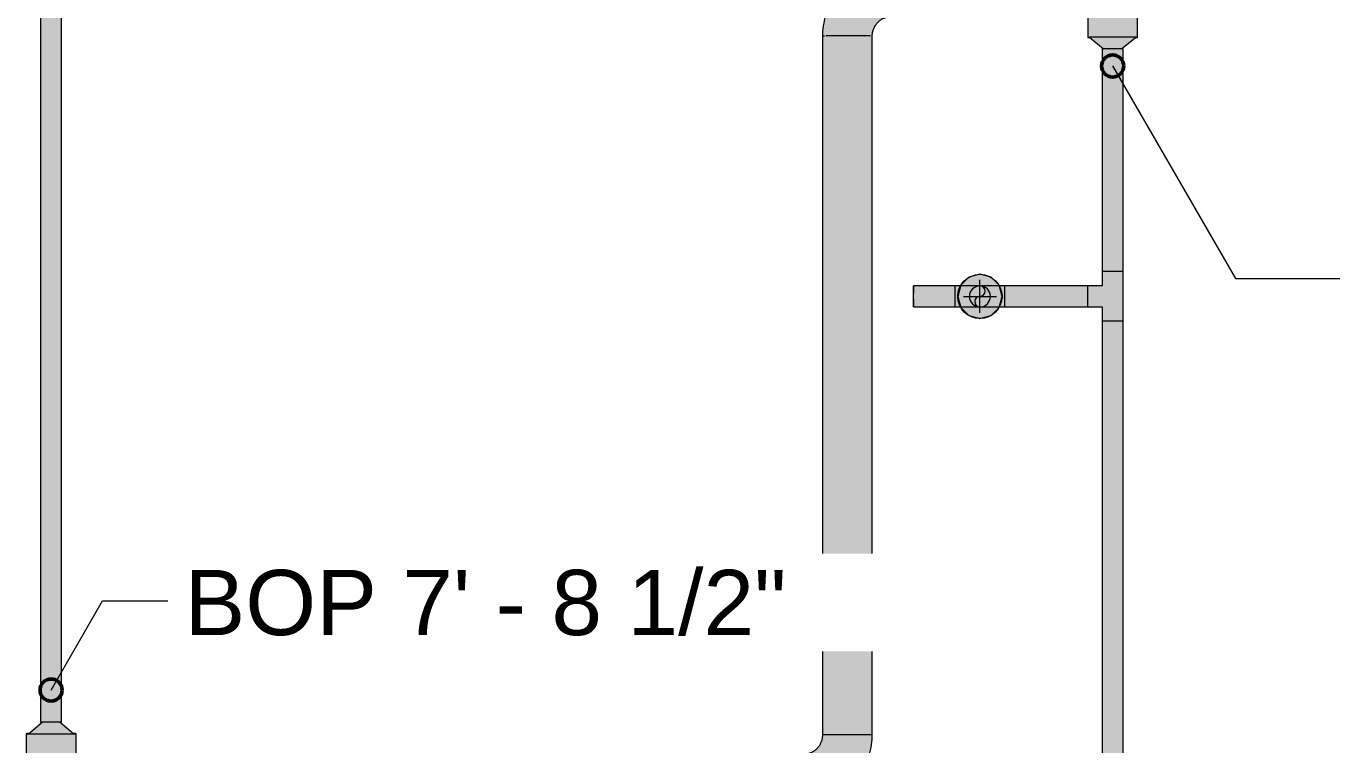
# Model space of a CAD drawing. Header units: inches. Extents: x -3385 to 41, y 7 to 1342.
# Drawn here: x -2274.2 to -2155.5, y 591.6 to 656.6 of the extents above; entities that cross this region are included whole.
import ezdxf

# ---------------------------------------------------------------- set-up
doc = ezdxf.new("R2010")
doc.units = ezdxf.units.IN
doc.header["$MEASUREMENT"] = 0
for name, color, linetype, lineweight in [('A-ANNO-NOTE', 131, 'Continuous', 9), ('G-ANNO-DIMS', 111, 'Continuous', 9), ('P-PIPE', 3, 'Continuous', 9), ('P-PIPE-CNTR', 3, 'Continuous', 9)]:
    doc.layers.add(name, color=color, linetype=linetype, lineweight=lineweight)
doc.styles.add('Arial', font='arial.ttf', dxfattribs={"height": 5.901198})

# ---------------------------------------------------------------- blocks, each defined once
blk = doc.blocks.new('Elbow - Welded - Generic - Standard-1105308-LOWER PARKING')
at = {"layer": 'P-PIPE'}
blk.add_hatch(color=256, dxfattribs=at).paths.add_polyline_path([(-2197.74, 655.73), (-2197.51, 656.61), (-2196.86, 657.26), (-2195.98, 657.49), (-2195.97, 658.39), (-2195.98, 661.99), (-2197.6, 661.78), (-2199.11, 661.15), (-2200.41, 660.16), (-2201.4, 658.86), (-2202.03, 657.35), (-2202.24, 655.73), (-2201.11, 655.73), (-2197.78, 655.73)], flags=0)
at = {"layer": 'P-PIPE', "flags": 128}
for points in [[(-2195.98, 661.99), (-2196.23, 661.99), (-2196.48, 661.97), (-2196.73, 661.95), (-2196.98, 661.91), (-2197.22, 661.87), (-2197.47, 661.81), (-2197.71, 661.75), (-2197.95, 661.67), (-2198.18, 661.59), (-2198.42, 661.5), (-2198.65, 661.4), (-2198.87, 661.28), (-2199.09, 661.16), (-2199.31, 661.04), (-2199.52, 660.9), (-2199.64, 660.81)], [(-2199.64, 660.81), (-2199.84, 660.66), (-2200.04, 660.5), (-2200.22, 660.33), (-2200.4, 660.16), (-2200.58, 659.98), (-2200.74, 659.79), (-2200.9, 659.6), (-2201.05, 659.4), (-2201.2, 659.19), (-2201.33, 658.98), (-2201.46, 658.76), (-2201.57, 658.54), (-2201.68, 658.32), (-2201.78, 658.09), (-2201.87, 657.85), (-2201.95, 657.62), (-2202.02, 657.38), (-2202.08, 657.13), (-2202.13, 656.89), (-2202.18, 656.64), (-2202.21, 656.39), (-2202.23, 656.14), (-2202.24, 655.89), (-2202.24, 655.73)], [(-2197.74, 655.73), (-2197.74, 655.8), (-2197.74, 655.87), (-2197.73, 655.94), (-2197.72, 656.01), (-2197.71, 656.08), (-2197.69, 656.15), (-2197.67, 656.22), (-2197.65, 656.28), (-2197.63, 656.35), (-2197.6, 656.41), (-2197.57, 656.48), (-2197.54, 656.54), (-2197.51, 656.6), (-2197.47, 656.67), (-2197.43, 656.72), (-2197.39, 656.78), (-2197.35, 656.84), (-2197.3, 656.89), (-2197.26, 656.94), (-2197.21, 656.99), (-2197.16, 657.04), (-2197.1, 657.09), (-2197.05, 657.13), (-2197.01, 657.16)], [(-2197.01, 657.16), (-2196.95, 657.2), (-2196.89, 657.24), (-2196.83, 657.27), (-2196.77, 657.31), (-2196.7, 657.34), (-2196.64, 657.36), (-2196.57, 657.39), (-2196.51, 657.41), (-2196.44, 657.43), (-2196.37, 657.45), (-2196.3, 657.46), (-2196.23, 657.47), (-2196.16, 657.48), (-2196.09, 657.49), (-2196.02, 657.49), (-2195.98, 657.49)]]:
    blk.add_lwpolyline(points, dxfattribs=at)
at = {"layer": 'P-PIPE'}
for centre, major_axis, ratio, start_param, end_param in [((-2195.98, 659.74), (0, 2.25), 0.00289, 6.023469, 6.283185), ((-2195.98, 659.74), (0, 2.25), 0.00289, 5.76167, 6.022055), ((-2195.98, 659.74), (0, 2.25), 0.00289, 5.49987, 5.759952), ((-2195.98, 659.74), (0, 2.25), 0.00289, 5.238071, 5.498007), ((-2195.98, 659.74), (0, 2.25), 0.00289, 4.976272, 5.236112), ((-2195.98, 659.74), (0, 2.25), 0.00289, 4.714472, 4.974236), ((-2195.98, 659.74), (0, 2.25), 0.00289, 4.452673, 4.712366), ((-2195.98, 659.74), (0, 2.25), 0.00289, 4.190874, 4.45049), ((-2195.98, 659.74), (0, 2.25), 0.00289, 3.929074, 4.188595), ((-2195.98, 659.74), (0, 2.25), 0.00289, 3.667275, 3.926651), ((-2195.98, 659.74), (0, 2.25), 0.00289, 3.405475, 3.664554), ((-2195.98, 659.74), (0, 2.25), 0.00289, 3.143676, 3.27354), ((-2199.99, 655.73), (2.25, 0), 0.002083, 3.00924, 3.138703), ((-2199.99, 655.73), (2.25, 0), 0.002083, 2.747441, 2.876904), ((-2199.99, 655.73), (2.25, 0), 0.002083, 2.356663, 2.615104), ((-2199.99, 655.73), (2.25, 0), 0.002083, 2.094664, 2.353305), ((-2199.99, 655.73), (2.25, 0), 0.002083, 1.832733, 2.091506), ((-2199.99, 655.73), (-2.25, 0), 0.002083, 4.712421, 4.971299), ((-2199.99, 655.73), (2.25, 0), 0.002083, 1.308931, 1.567907), ((-2199.99, 655.73), (2.25, 0), 0.002083, 1.047025, 1.306107), ((-2199.99, 655.73), (2.25, 0), 0.002083, 0.785093, 1.044308), ((-2199.99, 655.73), (2.25, 0), 0.002083, 0.523092, 0.782509), ((-2199.99, 655.73), (2.25, 0), 0.002083, 0.391246, 0.520709), ((-2199.99, 655.73), (2.25, 0), 0.002083, 0, 0.25891)]:
    blk.add_ellipse(centre, major_axis=major_axis, ratio=ratio, start_param=start_param, end_param=end_param, dxfattribs=at)
blk = doc.blocks.new('Elbow - Welded - Generic - Standard-1105319-LOWER PARKING')
at = {"layer": 'P-PIPE'}
blk.add_hatch(color=256, dxfattribs=at).paths.add_polyline_path([(-2204.01, 586.24), (-2202.39, 586.46), (-2200.88, 587.08), (-2199.58, 588.08), (-2198.58, 589.38), (-2197.96, 590.89), (-2197.74, 592.51), (-2198.86, 592.51), (-2202.24, 592.51), (-2202.48, 591.63), (-2203.13, 590.98), (-2204.01, 590.74), (-2204, 589.62), (-2204.01, 586.28)], flags=0)
at = {"layer": 'P-PIPE', "flags": 128}
for points in [[(-2202.24, 592.51), (-2202.24, 592.44), (-2202.25, 592.37), (-2202.26, 592.3), (-2202.27, 592.23), (-2202.28, 592.16), (-2202.29, 592.09), (-2202.31, 592.02), (-2202.33, 591.95), (-2202.36, 591.89), (-2202.38, 591.82), (-2202.41, 591.76), (-2202.44, 591.69), (-2202.48, 591.63), (-2202.51, 591.57), (-2202.55, 591.51), (-2202.59, 591.45), (-2202.64, 591.4), (-2202.68, 591.34), (-2202.73, 591.29), (-2202.76, 591.26)], [(-2199.57, 588.09), (-2199.39, 588.27), (-2199.23, 588.46), (-2199.07, 588.65), (-2198.92, 588.86), (-2198.78, 589.06), (-2198.64, 589.27), (-2198.52, 589.49), (-2198.4, 589.71), (-2198.29, 589.94), (-2198.2, 590.17), (-2198.11, 590.4), (-2198.03, 590.64), (-2197.96, 590.88), (-2197.9, 591.13), (-2197.85, 591.37), (-2197.81, 591.62), (-2197.78, 591.87), (-2197.76, 592.12), (-2197.74, 592.37), (-2197.74, 592.51)], [(-2202.76, 591.26), (-2202.81, 591.21), (-2202.86, 591.17), (-2202.91, 591.12), (-2202.97, 591.08), (-2203.03, 591.04), (-2203.09, 591), (-2203.15, 590.97), (-2203.21, 590.93), (-2203.28, 590.9), (-2203.34, 590.87), (-2203.41, 590.85), (-2203.47, 590.83), (-2203.54, 590.81), (-2203.61, 590.79), (-2203.68, 590.77), (-2203.75, 590.76), (-2203.82, 590.75), (-2203.89, 590.75), (-2203.96, 590.74), (-2204.01, 590.74)], [(-2204.01, 586.24), (-2203.76, 586.25), (-2203.51, 586.26), (-2203.26, 586.29), (-2203.01, 586.32), (-2202.76, 586.37), (-2202.52, 586.42), (-2202.28, 586.49), (-2202.04, 586.56), (-2201.8, 586.64), (-2201.57, 586.74), (-2201.34, 586.84), (-2201.12, 586.95), (-2200.9, 587.07), (-2200.68, 587.2), (-2200.47, 587.34), (-2200.27, 587.48), (-2200.07, 587.64), (-2199.88, 587.8), (-2199.69, 587.97), (-2199.57, 588.09)]]:
    blk.add_lwpolyline(points, dxfattribs=at)
at = {"layer": 'P-PIPE'}
for centre, major_axis, ratio, start_param, end_param in [((-2199.99, 592.51), (-2.25, 0), 0.002095, 6.151238, 6.281102), ((-2199.99, 592.51), (2.25, 0), 0.002095, 2.618632, 2.87771), ((-2199.99, 592.51), (2.25, 0), 0.002095, 2.356534, 2.615911), ((-2199.99, 592.51), (2.25, 0), 0.002095, 2.09459, 2.354111), ((-2199.99, 592.51), (2.25, 0), 0.002095, 1.832695, 2.092312), ((-2199.99, 592.51), (2.25, 0), 0.002095, 1.57082, 1.830512), ((-2199.99, 592.51), (-2.25, 0), 0.002095, 4.450542, 4.710306), ((-2199.99, 592.51), (2.25, 0), 0.002095, 1.047073, 1.306914), ((-2199.99, 592.51), (2.25, 0), 0.002095, 0.785178, 1.045114), ((-2199.99, 592.51), (2.25, 0), 0.002095, 0.523233, 0.783315), ((-2199.99, 592.51), (2.25, 0), 0.002095, 0.261131, 0.521515), ((-2199.99, 592.51), (2.25, 0), 0.002095, 0, 0.259716), ((-2204.01, 588.49), (0, 2.25), 0.002083, 6.023481, 6.283185), ((-2204.01, 588.49), (0, 2.25), 0.002083, 5.761682, 6.022058), ((-2204.01, 588.49), (0, 2.25), 0.002083, 5.499882, 5.759954), ((-2204.01, 588.49), (0, 2.25), 0.002083, 5.238083, 5.498009), ((-2204.01, 588.49), (0, 2.25), 0.002083, 4.976284, 5.236113), ((-2204.01, 588.49), (0, 2.25), 0.002083, 4.714484, 4.974236), ((-2204.01, 588.49), (0, 2.25), 0.002083, 4.452685, 4.712365), ((-2204.01, 588.49), (0, 2.25), 0.002083, 3.929086, 4.188594), ((-2204.01, 588.49), (0, 2.25), 0.002083, 3.667287, 3.926649), ((-2204.01, 588.49), (0, 2.25), 0.002083, 4.190885, 4.450489), ((-2204.01, 588.49), (0, 2.25), 0.002083, 3.405487, 3.66455), ((-2204.01, 588.49), (0, 2.25), 0.002083, 3.143688, 3.273546)]:
    blk.add_ellipse(centre, major_axis=major_axis, ratio=ratio, start_param=start_param, end_param=end_param, dxfattribs=at)

msp = doc.modelspace()

# ---------------------------------------------------------------- hatches: boundary and pattern name
at = {"layer": 'A-ANNO-NOTE'}
h = msp.add_hatch(color=256, dxfattribs=at)
edge = h.paths.add_edge_path(flags=0)
edge.add_arc((-2188, 632.18), 2, 0, 360)
msp.add_hatch(color=256, dxfattribs=at).paths.add_polyline_path([(-2188, 630.18), (-2187, 630.448), (-2186.268, 631.18), (-2186, 632.18), (-2186.268, 633.18), (-2187, 633.912), (-2188, 634.18), (-2189, 633.912), (-2189.732, 633.18), (-2190, 632.18), (-2189.732, 631.18), (-2189, 630.448)], flags=0)
at = {"layer": 'P-PIPE'}
for points in [[(-2272, 593.658), (-2272.004, 675.193), (-2272.95, 675.193), (-2272.95, 593.658), (-2272.246, 593.658)], [(-2272, 593.658), (-2271.05, 593.658), (-2271.05, 675.193), (-2272, 675.193), (-2272, 603.96)], [(-2173.749, 655.609), (-2173.749, 657.493), (-2174.077, 657.828), (-2175.993, 659.752), (-2178.249, 657.493), (-2178.249, 655.609), (-2177.586, 655.616), (-2174.048, 655.614), (-2173.789, 655.61)], [(-2202.243, 592.509), (-2201.114, 592.513), (-2199.993, 592.514), (-2199.993, 655.732), (-2202.243, 655.727), (-2202.243, 592.51)], [(-2197.743, 592.509), (-2197.743, 655.727), (-2198.868, 655.731), (-2199.993, 655.732), (-2199.993, 592.514), (-2197.781, 592.51)], [(-2178.058, 655.606), (-2178.062, 655.609), (-2176.867, 655.617), (-2173.937, 655.609), (-2173.937, 655.606), (-2174.21, 655.614), (-2176.572, 655.618), (-2178.062, 655.606)], [(-2175.185, 654.58), (-2173.937, 655.609), (-2175.122, 655.617), (-2178.062, 655.609), (-2176.812, 654.58), (-2175.186, 654.58)], [(-2176.949, 634.424), (-2176.471, 634.428), (-2175.999, 634.428), (-2175.999, 654.582), (-2176.949, 654.578), (-2176.949, 634.425)], [(-2190.24, 632.18), (-2190.244, 633.13), (-2193.999, 633.13), (-2193.996, 632.655), (-2193.995, 632.18), (-2192.202, 632.18)], [(-2193.999, 631.23), (-2190.244, 631.23), (-2190.24, 631.707), (-2190.24, 632.18), (-2193.995, 632.18), (-2193.998, 631.263)], [(-2188, 631.23), (-2187.754, 631.262), (-2187.525, 631.357), (-2187.328, 631.508), (-2187.177, 631.705), (-2187.082, 631.934), (-2187.05, 632.18), (-2187.082, 632.426), (-2187.177, 632.655), (-2187.328, 632.852), (-2187.525, 633.003), (-2187.754, 633.097), (-2188, 633.13), (-2188.246, 633.097), (-2188.475, 633.003), (-2188.672, 632.852), (-2188.823, 632.655), (-2188.918, 632.426), (-2188.95, 632.18), (-2188.918, 631.934), (-2188.823, 631.705), (-2188.672, 631.508), (-2188.475, 631.357), (-2188.246, 631.262)], [(-2185.751, 632.18), (-2178.24, 632.184), (-2178.244, 633.13), (-2185.755, 633.13), (-2185.752, 632.655), (-2185.752, 632.426)], [(-2185.754, 631.23), (-2178.244, 631.231), (-2178.24, 631.712), (-2178.24, 632.18), (-2185.751, 632.18), (-2185.755, 631.23)], [(-2194, 631.263), (-2193.998, 631.263), (-2194.001, 631.358)], [(-2176.949, 493.988), (-2176.471, 493.991), (-2175.999, 493.996), (-2175.999, 629.94), (-2176.949, 629.936), (-2176.949, 493.989)], [(-2175.049, 493.988), (-2175.049, 629.936), (-2175.524, 629.94), (-2175.999, 629.94), (-2175.999, 493.992), (-2175.08, 493.989)], [(-2272.455, 592.618), (-2269.937, 592.627), (-2271.188, 593.658), (-2272.693, 593.657), (-2272.822, 593.65), (-2274.062, 592.627), (-2272.868, 592.619), (-2272.577, 592.619)], [(-2271.995, 588.484), (-2269.75, 590.743), (-2269.75, 592.627), (-2270.295, 592.621), (-2273.121, 592.619), (-2274.25, 592.627), (-2274.25, 590.743), (-2273.178, 589.667), (-2272.298, 588.787)]]:
    msp.add_hatch(color=256, dxfattribs=at).paths.add_polyline_path(points, flags=0)
h = msp.add_hatch(color=256, dxfattribs=at)
h.paths.add_polyline_path([(-2175.049, 634.424), (-2175.049, 654.578), (-2175.524, 654.581), (-2175.999, 654.582), (-2175.999, 634.428), (-2175.08, 634.425)], flags=0)
h.paths.add_polyline_path([(-2175.177, 634.427), (-2175.177, 634.428), (-2175.177, 645.196)], flags=0)
h = msp.add_hatch(color=256, dxfattribs=at)
h.paths.add_polyline_path([(-2176.915, 634.425), (-2176.95, 634.424), (-2176.95, 633.131), (-2176.915, 633.1)], flags=0)
h.paths.add_polyline_path([(-2176.917, 629.938), (-2176.917, 629.938), (-2176.916, 629.938)], flags=0)
h.paths.add_polyline_path([(-2175.049, 629.936), (-2175.049, 634.424), (-2175.521, 634.428), (-2176.915, 634.425), (-2176.915, 633.098), (-2175.996, 632.184), (-2176.95, 631.23), (-2176.95, 629.936), (-2176.471, 629.94), (-2175.08, 629.937)], flags=0)
h = msp.add_hatch(color=256, dxfattribs=at)
h.paths.add_polyline_path([(-2188.95, 632.18), (-2188.916, 632.434), (-2188.822, 632.657), (-2188.672, 632.853), (-2188.433, 633.021), (-2188.361, 633.06), (-2188.182, 633.113), (-2188.01, 633.131), (-2190.244, 633.131), (-2190.24, 632.655), (-2190.24, 632.18), (-2189.019, 632.18)], flags=0)
h.paths.add_polyline_path([(-2186.939, 632.18), (-2185.751, 632.18), (-2185.755, 633.131), (-2187.986, 633.13), (-2187.75, 633.097), (-2187.466, 632.967), (-2187.309, 632.834), (-2187.17, 632.641), (-2187.081, 632.426), (-2187.049, 632.18)], flags=0)
h = msp.add_hatch(color=256, dxfattribs=at)
h.paths.add_polyline_path([(-2188, 631.23), (-2188.246, 631.262), (-2188.532, 631.393), (-2188.689, 631.526), (-2188.837, 631.738), (-2188.918, 631.934), (-2188.95, 632.18), (-2190.24, 632.18), (-2190.244, 631.23), (-2188, 631.23)], flags=0)
h.paths.add_polyline_path([(-2187.753, 631.23), (-2185.755, 631.23), (-2185.752, 631.705), (-2185.751, 632.18), (-2187.05, 632.171), (-2187.083, 631.927), (-2187.176, 631.704), (-2187.328, 631.507), (-2187.566, 631.34), (-2187.638, 631.301), (-2187.817, 631.247), (-2187.998, 631.23)], flags=0)
h = msp.add_hatch(color=256, dxfattribs=at)
h.paths.add_polyline_path([(-2188, 631.23), (-2187.752, 631.262), (-2187.523, 631.358), (-2187.326, 631.51), (-2187.175, 631.708), (-2187.081, 631.937), (-2187.05, 632.19), (-2187.082, 632.429), (-2187.179, 632.66), (-2187.33, 632.855), (-2187.529, 633.006), (-2187.757, 633.099), (-2188.009, 633.13), (-2188.249, 633.097), (-2188.478, 633.001), (-2188.673, 632.851), (-2188.824, 632.653), (-2188.918, 632.424), (-2188.95, 632.178), (-2188.918, 631.933), (-2188.823, 631.704), (-2188.672, 631.508), (-2188.475, 631.357), (-2188.245, 631.262), (-2188, 631.23)], flags=0)
h.paths.add_polyline_path([(-2188, 631.23), (-2188.246, 631.262), (-2188.475, 631.357), (-2188.672, 631.508), (-2188.823, 631.706), (-2188.918, 631.934), (-2188.95, 632.183), (-2188.918, 632.426), (-2188.819, 632.659), (-2188.672, 632.852), (-2188.475, 633.003), (-2188.236, 633.099), (-2188, 633.13), (-2187.744, 633.093), (-2187.525, 633.003), (-2187.325, 632.847), (-2187.173, 632.645), (-2187.082, 632.426), (-2187.051, 632.176), (-2187.085, 631.927), (-2187.177, 631.705), (-2187.332, 631.505), (-2187.525, 631.357), (-2187.756, 631.262)], flags=0)
h = msp.add_hatch(color=256, dxfattribs=at)
h.paths.add_polyline_path([(-2178.243, 633.1), (-2178.242, 633.1), (-2176.95, 633.098)], flags=0)
h.paths.add_polyline_path([(-2178.244, 631.23), (-2176.95, 631.23), (-2175.996, 632.184), (-2176.95, 633.131), (-2178.244, 633.131), (-2178.24, 632.655), (-2178.243, 631.263)], flags=0)

# ---------------------------------------------------------------- linework, layer by layer
at = {"layer": 'A-ANNO-NOTE'}
for p, q in [((-2189.732, 633.18), (-2190, 632.18)), ((-2189, 633.912), (-2189.732, 633.18)), ((-2188, 634.18), (-2189, 633.912)), ((-2187, 633.912), (-2188, 634.18)), ((-2186.268, 633.18), (-2187, 633.912)), ((-2186, 632.18), (-2186.268, 633.18)), ((-2190, 632.18), (-2189.732, 631.18)), ((-2186.268, 631.18), (-2186, 632.18)), ((-2189.732, 631.18), (-2189, 630.448)), ((-2187, 630.448), (-2186.268, 631.18)), ((-2189, 630.448), (-2188, 630.18)), ((-2188, 630.18), (-2187, 630.448))]:
    msp.add_line(p, q, dxfattribs=at)
msp.add_circle((-2188, 632.18), 2, dxfattribs=at)
at = {"layer": 'G-ANNO-DIMS'}
for p, q in [((-2175.999, 653.02), (-2164.899, 633.792)), ((-2164.899, 633.792), (-2155.462, 633.792)), ((-2272, 596.568), (-2267.341, 604.637)), ((-2267.341, 604.637), (-2261.439, 604.637))]:
    msp.add_line(p, q, dxfattribs=at)
at = {"layer": 'G-ANNO-DIMS', "lineweight": 50}
for centre in [(-2175.999, 653.02), (-2272, 596.568)]:
    msp.add_circle(centre, 1, dxfattribs=at)
at = {"layer": 'P-PIPE'}
for p, q in [((-2272.95, 675.193), (-2272.95, 593.658)), ((-2271.05, 593.658), (-2271.05, 675.193)), ((-2178.249, 657.493), (-2178.249, 655.609)), ((-2173.749, 655.609), (-2173.749, 657.493)), ((-2202.243, 655.727), (-2202.243, 592.509)), ((-2197.743, 592.509), (-2197.743, 655.727)), ((-2178.062, 655.609), (-2176.812, 654.578)), ((-2176.949, 654.578), (-2176.949, 634.424)), ((-2175.187, 654.578), (-2173.937, 655.609)), ((-2175.049, 634.424), (-2175.049, 654.578)), ((-2176.95, 634.424), (-2176.95, 633.131)), ((-2175.049, 629.936), (-2175.049, 634.424)), ((-2190.244, 633.13), (-2193.999, 633.13)), ((-2185.755, 633.131), (-2190.244, 633.131)), ((-2178.244, 633.13), (-2185.755, 633.13)), ((-2176.95, 633.131), (-2178.244, 633.131)), ((-2193.999, 631.23), (-2190.244, 631.23)), ((-2190.244, 631.23), (-2185.755, 631.23)), ((-2185.755, 631.23), (-2178.244, 631.23)), ((-2178.244, 631.23), (-2176.95, 631.23)), ((-2176.95, 631.23), (-2176.95, 629.936)), ((-2176.949, 629.936), (-2176.949, 493.988)), ((-2175.049, 493.988), (-2175.049, 629.936)), ((-2274.062, 592.627), (-2272.812, 593.658)), ((-2271.05, 593.658), (-2272.95, 593.658)), ((-2271.187, 593.658), (-2269.937, 592.627)), ((-2274.25, 592.627), (-2274.25, 590.743)), ((-2269.75, 590.743), (-2269.75, 592.627))]:
    msp.add_line(p, q, dxfattribs=at)
for centre, radius, start, end in [((-2188, 632.18), 0.95, 0, 180), ((-2188, 632.18), 0.95, 180, 0), ((-2188, 631.705), 0.475, 90, 270), ((-2188, 632.655), 0.475, 270, 90)]:
    msp.add_arc(centre, radius, start, end, dxfattribs=at)
for centre, major_axis, ratio, start_param, end_param in [((-2199.993, 655.727), (2.25, 0), 0.0020952, 2.8797933, 3.0093267), ((-2199.993, 655.727), (2.25, 0), 0.0020952, 0, 0.1293546), ((-2175.999, 655.609), (-2.25, 0), 0.0041666, 3.1387032, 6.2802958), ((-2175.999, 655.609), (2.25, 0), 0.0041666, 3.1415927, 3.5376046), ((-2175.999, 654.578), (0.95, 0), 0.0041666, 1.5707963, 3.1415927), ((-2175.999, 654.578), (0.95, 0), 0.0041666, 0, 1.5707963), ((-2175.999, 655.609), (2.25, 0), 0.0041666, 5.8872575, 6.2802958), ((-2175.999, 634.424), (0.951, 0), 0.0041666, 2.8777629, 3.137426), ((-2175.999, 634.424), (0.951, 0), 0.0041666, 2.6173911, 2.8756267), ((-2175.999, 634.424), (0.951, 0), 0.0041666, 2.3559058, 2.6138273), ((-2175.999, 634.424), (0.951, 0), 0.0041666, 2.094259, 2.3520279), ((-2175.999, 634.424), (0.95, 0), 0.0041666, 2.0943951, 2.3532002), ((-2175.999, 634.424), (0.95, 0), 0.0041666, 1.8325957, 2.0909201), ((-2175.999, 634.424), (0.951, 0), 0.0041666, 1.8325605, 2.0902285), ((-2175.999, 634.424), (0.951, 0), 0.0041666, 1.570842, 1.8284291), ((-2175.999, 634.424), (0.95, 0), 0.0041666, 1.5707963, 1.8287361), ((-2175.999, 634.424), (0.951, 0), 0.0041666, 1.3091182, 1.5666297), ((-2175.999, 634.424), (0.95, 0), 0.0041666, 1.3089969, 1.5665783), ((-2175.999, 634.424), (0.951, 0), 0.0041666, 1.0474001, 1.3048303), ((-2175.999, 634.424), (0.95, 0), 0.0041666, 1.0471976, 1.3043942), ((-2175.999, 634.424), (0.951, 0), 0.0041666, 0.7857026, 1.0430309), ((-2175.999, 634.424), (0.95, 0), 0.0041666, 0.7853982, 1.0421141), ((-2175.999, 634.424), (0.951, 0), 0.0041666, 0.5240584, 0.7812316), ((-2175.999, 634.424), (0.951, 0), 0.0041666, 0.262583, 0.5194322), ((-2175.999, 634.424), (0.951, 0), 0.0041666, 0, 0.2576328), ((-2193.999, 632.18), (0, 0.95), 0.0041664, 0, 1.3089969), ((-2193.999, 632.18), (0, 0.95), 0.0041664, 4.712389, 6.2831853), ((-2193.999, 632.18), (0, 0.95), 0.0041664, 3.1415927, 4.712389), ((-2190.244, 632.18), (0, 0.951), 0.0041664, 5.7595865, 6.2831853), ((-2190.244, 632.18), (0, 0.95), 0.0041664, 5.4987526, 5.7595865), ((-2190.244, 632.18), (0, 0.951), 0.0041664, 4.712389, 5.758405), ((-2190.244, 632.18), (0, 0.95), 0.0041664, 5.2365116, 5.4977871), ((-2190.244, 632.18), (0, 0.95), 0.0041664, 4.9744212, 5.2359878), ((-2190.244, 632.18), (0, 0.95), 0.0041664, 4.712389, 4.9741884), ((-2190.244, 632.18), (0, 0.95), 0.0041664, 4.4505896, 4.712389), ((-2190.244, 632.18), (0, 0.951), 0.0041664, 4.4508064, 4.712389), ((-2185.755, 632.18), (0, 0.951), 0.0041664, 4.712389, 6.2831853), ((-2185.755, 632.18), (0, 0.951), 0.0041664, 3.1415927, 4.712389), ((-2185.755, 632.18), (0, 0.95), 0.0041664, 5.4987526, 5.7595865), ((-2185.755, 632.18), (0, 0.95), 0.0041664, 5.2365116, 5.4977871), ((-2185.755, 632.18), (0, 0.95), 0.0041664, 4.9744212, 5.2359878), ((-2185.755, 632.18), (0, 0.95), 0.0041664, 4.712389, 4.9741884), ((-2185.755, 632.18), (0, 0.95), 0.0041664, 4.4505896, 4.712389), ((-2178.244, 632.18), (0, 0.951), 0.0041666, 6.0255525, 6.2831853), ((-2178.244, 632.18), (0, 0.951), 0.0041666, 5.7637531, 6.0206023), ((-2178.244, 632.18), (0, 0.951), 0.0041666, 5.5019538, 5.7591269), ((-2178.244, 632.18), (0, 0.951), 0.0041666, 5.2401544, 5.4974827), ((-2178.244, 632.18), (0, 0.95), 0.0041664, 5.2410712, 5.4977871), ((-2178.244, 632.18), (0, 0.951), 0.0041666, 4.978355, 5.2357852), ((-2178.244, 632.18), (0, 0.95), 0.0041664, 4.9787911, 5.2359878), ((-2178.244, 632.18), (0, 0.951), 0.0041666, 4.7165556, 4.9740671), ((-2178.244, 632.18), (0, 0.95), 0.0041664, 4.716607, 4.9741884), ((-2178.244, 632.18), (0, 0.951), 0.0041666, 4.4547562, 4.7123433), ((-2178.244, 632.18), (0, 0.95), 0.0041664, 4.4544492, 4.712389), ((-2193.999, 632.18), (0, 0.95), 0.0041664, 1.8325957, 3.1415927), ((-2190.244, 632.18), (0, 0.951), 0.0041664, 3.1415927, 3.403392), ((-2190.244, 632.18), (0, 0.951), 0.0041664, 3.4054884, 3.6651914), ((-2190.244, 632.18), (0, 0.95), 0.0041664, 3.6651914, 3.9260253), ((-2190.244, 632.18), (0, 0.951), 0.0041664, 3.6663729, 3.9269908), ((-2190.244, 632.18), (0, 0.95), 0.0041664, 3.9269908, 4.1882663), ((-2190.244, 632.18), (0, 0.951), 0.0041664, 3.9277311, 4.1887902), ((-2190.244, 632.18), (0, 0.95), 0.0041664, 4.1887902, 4.4503567), ((-2190.244, 632.18), (0, 0.951), 0.0041664, 4.1892397, 4.4505896), ((-2185.755, 632.18), (0, 0.95), 0.0041664, 3.9269908, 4.1882663), ((-2185.755, 632.18), (0, 0.95), 0.0041664, 3.6651914, 3.9260253), ((-2185.755, 632.18), (0, 0.95), 0.0041664, 4.1887902, 4.4503567), ((-2178.244, 632.18), (0, 0.951), 0.0041666, 3.1457593, 3.6657942), ((-2178.244, 632.18), (0, 0.951), 0.0041666, 3.669358, 3.9272795), ((-2178.244, 632.18), (0, 0.951), 0.0041666, 3.9311574, 4.1889263), ((-2178.244, 632.18), (0, 0.95), 0.0041664, 3.9299851, 4.1887902), ((-2178.244, 632.18), (0, 0.95), 0.0041664, 3.8266662, 3.9269908), ((-2178.244, 632.18), (0, 0.951), 0.0041666, 4.1929568, 4.4506248), ((-2178.244, 632.18), (0, 0.95), 0.0041664, 4.1922652, 4.4505896), ((-2175.999, 629.936), (0.951, 0), 0.0041666, 2.6173911, 3.137426), ((-2175.999, 629.936), (0.951, 0), 0.0041666, 2.3559058, 2.6138273), ((-2175.999, 629.936), (0.95, 0), 0.0041666, 2.0943951, 2.3532002), ((-2175.999, 629.936), (0.951, 0), 0.0041666, 2.094259, 2.3520279), ((-2175.999, 629.936), (0.95, 0), 0.0041666, 1.8325957, 2.0909201), ((-2175.999, 629.936), (0.951, 0), 0.0041666, 1.8325605, 2.0902285), ((-2175.999, 629.936), (0.95, 0), 0.0041666, 1.5707963, 1.8287361), ((-2175.999, 629.936), (0.951, 0), 0.0041666, 1.570842, 1.8284291), ((-2175.999, 629.936), (0.951, 0), 0.0041666, 1.3091182, 1.5666297), ((-2175.999, 629.936), (0.95, 0), 0.0041666, 1.3089969, 1.5665783), ((-2175.999, 629.936), (0.951, 0), 0.0041666, 1.0474001, 1.3048303), ((-2175.999, 629.936), (0.95, 0), 0.0041666, 1.0471976, 1.3043942), ((-2175.999, 629.936), (0.951, 0), 0.0041666, 0.7857026, 1.0430309), ((-2175.999, 629.936), (0.95, 0), 0.0041666, 0.7853982, 1.0421141), ((-2175.999, 629.936), (0.951, 0), 0.0041666, 0.5240584, 0.7812316), ((-2175.999, 629.936), (0.951, 0), 0.0041666, 0.262583, 0.5194322), ((-2175.999, 629.936), (0.951, 0), 0.0041666, 0, 0.2576328), ((-2272, 592.627), (2.25, 0), 0.0043264, 2.7454037, 3.1415927), ((-2272, 592.627), (2.25, 0), 0.0043264, 3.143676, 6.2831853), ((-2272, 592.627), (2.25, 0), 0.0043264, 0.0020833, 0.3961245), ((-2199.993, 592.509), (2.25, 0), 0.0020952, 2.8797933, 3.0096573), ((-2199.993, 592.509), (2.25, 0), 0.0020952, 2.6179939, 2.8783747), ((-2199.993, 592.509), (2.25, 0), 0.0020952, 2.3561945, 2.6162748), ((-2199.993, 592.509), (2.25, 0), 0.0020952, 2.0943951, 2.3543304), ((-2199.993, 592.509), (2.25, 0), 0.0020952, 1.8325957, 2.0924355), ((-2199.993, 592.509), (2.25, 0), 0.0020952, 1.5707963, 1.8305596), ((-2199.993, 592.509), (2.25, 0), 0.0020952, 1.3089969, 1.568689), ((-2199.993, 592.509), (2.25, 0), 0.0020952, 1.0471976, 1.3068132), ((-2199.993, 592.509), (2.25, 0), 0.0020952, 0.7853982, 1.0449183), ((-2199.993, 592.509), (2.25, 0), 0.0020952, 0.5235988, 0.7829739), ((-2199.993, 592.509), (2.25, 0), 0.0020952, 0.2617994, 0.5208739), ((-2199.993, 592.509), (2.25, 0), 0.0020952, 0, 0.129864)]:
    msp.add_ellipse(centre, major_axis=major_axis, ratio=ratio, start_param=start_param, end_param=end_param, dxfattribs=at)
at = {"layer": 'P-PIPE-CNTR'}
for p, q in [((-2188, 630.68), (-2188, 633.68)), ((-2189.5, 632.18), (-2186.5, 632.18))]:
    msp.add_line(p, q, dxfattribs=at)

# ---------------------------------------------------------------- block references
at = {"layer": 'P-PIPE'}
for name in ['Elbow - Welded - Generic - Standard-1105308-LOWER PARKING', 'Elbow - Welded - Generic - Standard-1105319-LOWER PARKING']:
    msp.add_blockref(name, (0, 0), dxfattribs=at)

# ---------------------------------------------------------------- next in the draw order: texts
at = {"layer": 'G-ANNO-DIMS', "insert": (-2259.939, 607.441), "char_height": 5.9012, "width": 64.872, "attachment_point": 1, "line_spacing_factor": 0.938532, "style": 'Arial', "bg_fill": 3, "box_fill_scale": 1.25, "bg_fill_color": 0, "bg_fill_transparency": 0}
msp.add_mtext('BOP 7\' - 8 1/2"', dxfattribs=at)

doc.saveas('drawing.dxf')
